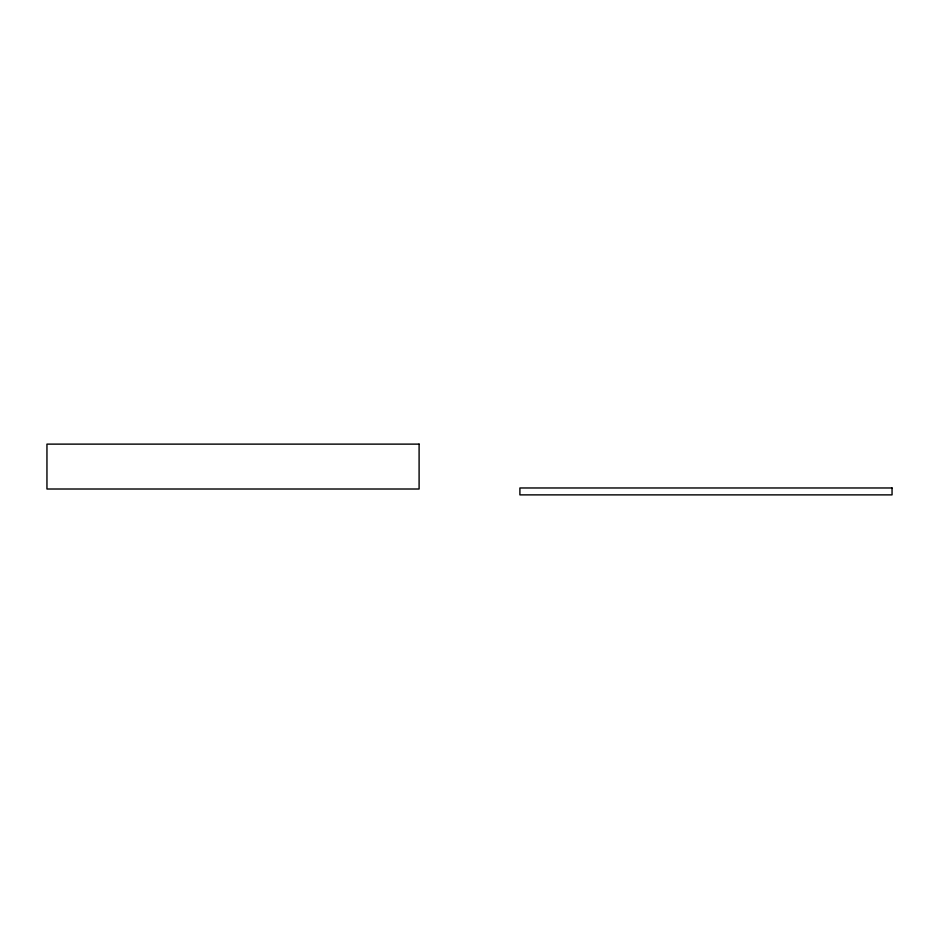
<?xml version="1.0" encoding="UTF-8"?>
<svg xmlns="http://www.w3.org/2000/svg" width="939" height="939" viewBox="0 0 939 939"><rect width="100%" height="100%" fill="white"/><g stroke="black" fill="none" stroke-linecap="round" stroke-linejoin="round"><path stroke-width="1.41" d="M419.099 444.124L46.95 444.124L46.95 489.008L419.099 489.008L419.099 444.124M892.05 487.975L519.901 487.975L519.901 494.876L892.05 494.876L892.05 487.975"/></g></svg>
